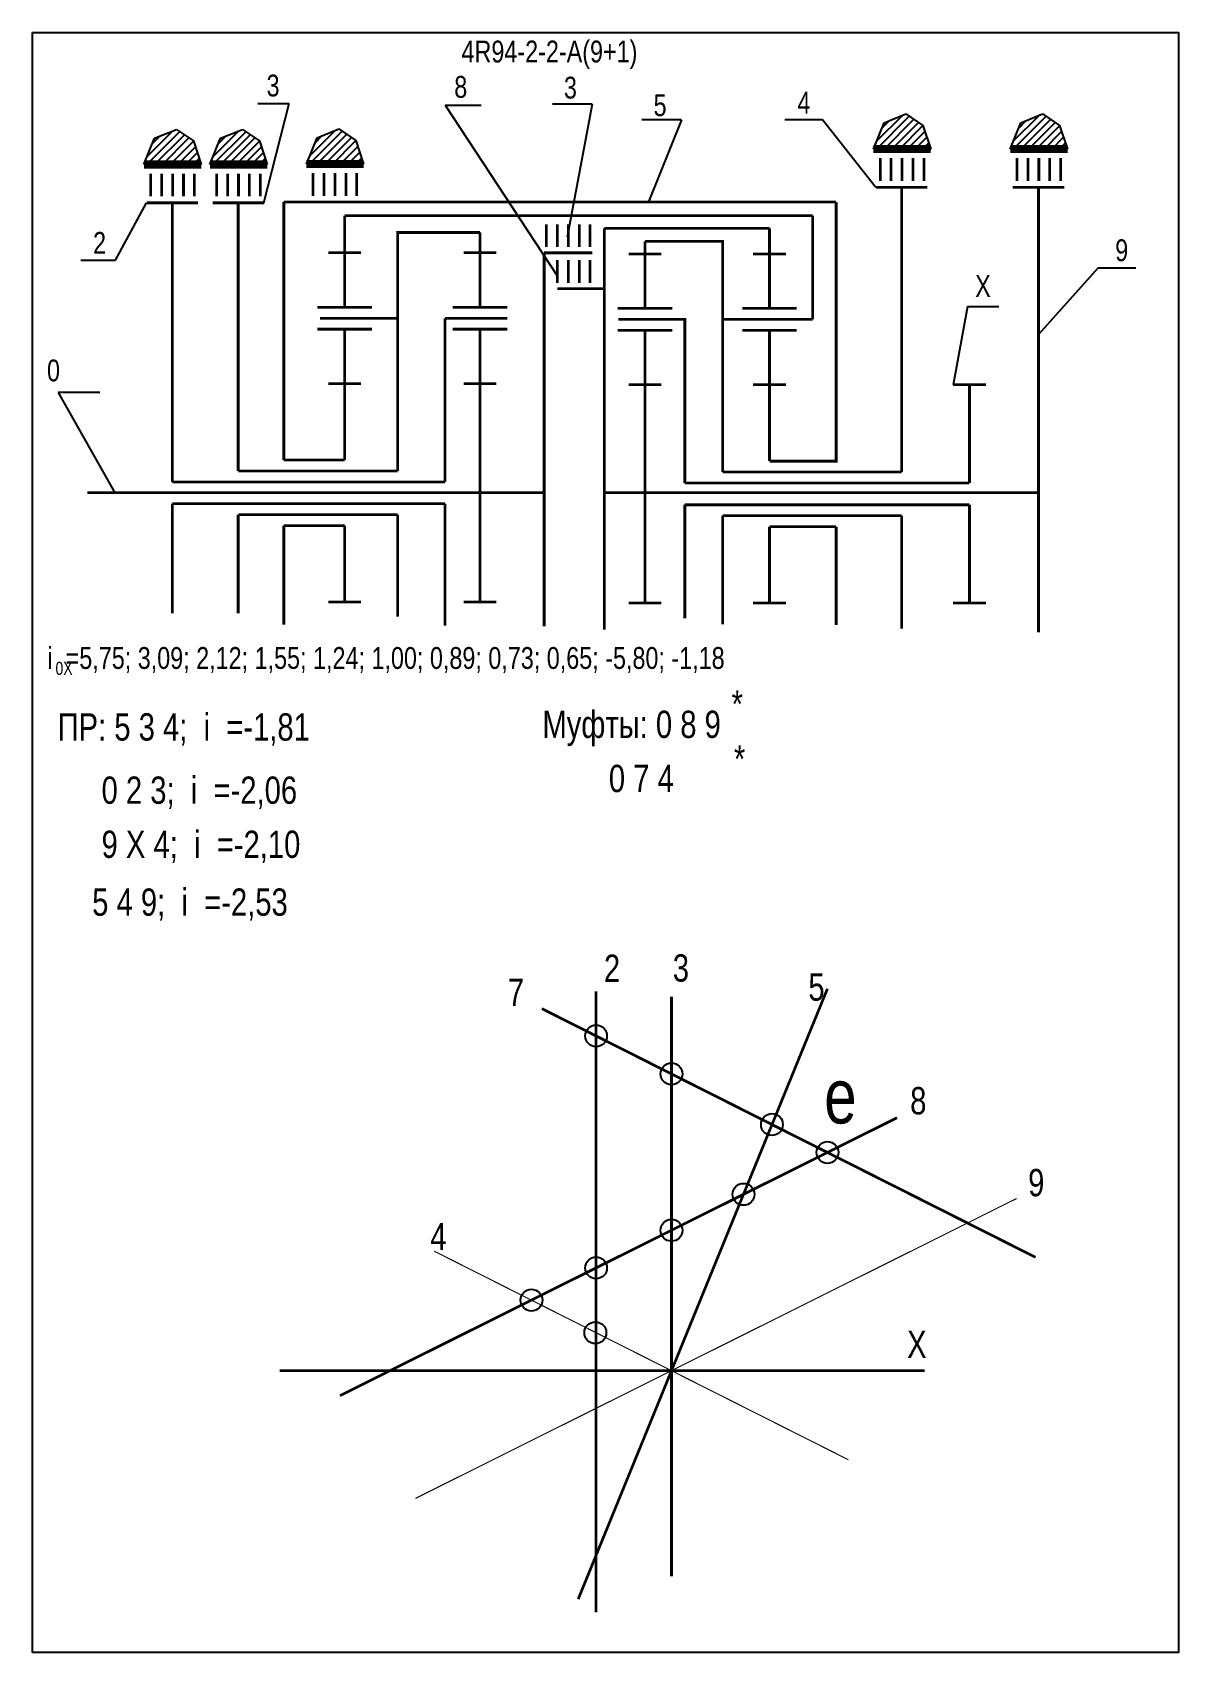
# Model space of a CAD drawing. Extents: x -352 to -142, y 153 to 450.
import ezdxf

# ---------------------------------------------------------------- set-up
doc = ezdxf.new("R2010")
doc.units = 0
doc.header["$LTSCALE"] = 15
doc.layers.get('DEFPOINTS').update_dxf_attribs({"linetype": 'CONTINUOUS'})
doc.layers.add('DIM', color=92, linetype='CONTINUOUS')
doc.layers.add('MAIN', color=5, linetype='CONTINUOUS')
doc.styles.add('AMK', font='amk.shx', dxfattribs={"width": 0.8})

msp = doc.modelspace()

# ---------------------------------------------------------------- hatches: boundary and pattern name
at = {"layer": 'DIM'}
h = msp.add_hatch(dxfattribs=at)
h.set_pattern_fill('_USER', color=0, angle=45, style=0, pattern_type=0)
h.set_pattern_definition([(45, (53.9092, 2.7853), (-0.7071068, 0.7071068), [])])
h.paths.add_polyline_path([(-196.39, 433.3), (-198.33, 428.48), (-187.83, 428.48), (-189.28, 432.81), (-192.4, 434.92)])
h = msp.add_hatch(dxfattribs=at)
h.set_pattern_fill('_USER', color=0, angle=45, style=0, pattern_type=0)
h.set_pattern_definition([(45, (78.9727, 2.7853), (-0.7071068, 0.7071068), [])])
h.paths.add_polyline_path([(-171.32, 433.3), (-173.27, 428.48), (-162.77, 428.48), (-164.22, 432.81), (-167.34, 434.92)])
h = msp.add_hatch(dxfattribs=at)
h.set_pattern_fill('_USER', color=0, angle=45, style=0, pattern_type=0)
h.set_pattern_definition([(45, (-79.7456, -0.0486), (-0.7071068, 0.7071068), [])])
h.paths.add_polyline_path([(-330.04, 430.47), (-331.99, 425.65), (-321.49, 425.65), (-322.94, 429.97), (-326.05, 432.09)])
h = msp.add_hatch(dxfattribs=at)
h.set_pattern_fill('_USER', color=0, angle=45, style=0, pattern_type=0)
h.set_pattern_definition([(45, (-67.6582, -0.0486), (-0.7071068, 0.7071068), [])])
h.paths.add_polyline_path([(-317.95, 430.47), (-319.9, 425.65), (-309.4, 425.65), (-310.85, 429.97), (-313.97, 432.09)])
h = msp.add_hatch(dxfattribs=at)
h.set_pattern_fill('_USER', color=0, angle=45, style=0, pattern_type=0)
h.set_pattern_definition([(45, (-49.9918, 0.0354), (-0.7071068, 0.7071068), [])])
h.paths.add_polyline_path([(-300.29, 430.55), (-302.23, 425.73), (-291.74, 425.73), (-293.18, 430.06), (-296.3, 432.17)])

# ---------------------------------------------------------------- linework, layer by layer
at = {"layer": 'DEFPOINTS', "const_width": 0.2}
for points in [[(-192.9, 237.55), (-259.09, 270.91)], [(-296.08, 199.97), (-194.02, 250.91)], [(-282.25, 181.13), (-172.12, 236.1)], [(-202.92, 188.21), (-278.84, 226.46)]]:
    msp.add_lwpolyline(points, dxfattribs=at)
at = {"layer": 'DEFPOINTS', "color": 0, "lineweight": 50, "const_width": 0.5}
msp.add_lwpolyline([(-307.11, 204.55), (-188.97, 204.55)], dxfattribs=at)
at = {"layer": 'DIM', "color": 0}
for p, q in [((-311.15, 436.84), (-305.41, 436.84)), ((-310.02, 418.63), (-305.41, 436.84)), ((-249.86, 436.7), (-257.12, 436.7)), ((-249.86, 436.7), (-254.48, 412.35)), ((-276.79, 436.5), (-270.22, 436.5)), ((-276.79, 436.5), (-256.25, 405.2)), ((-233.52, 433.86), (-240.78, 433.86)), ((-233.52, 433.86), (-239.56, 418.78)), ((-214.58, 433.89), (-207.65, 433.89)), ((-207.65, 433.89), (-197.87, 421.47)), ((-196.39, 433.3), (-192.4, 434.92)), ((-192.4, 434.92), (-189.28, 432.81)), ((-171.32, 433.3), (-167.34, 434.92)), ((-167.34, 434.92), (-164.22, 432.81)), ((-330.04, 430.47), (-326.05, 432.09)), ((-326.05, 432.09), (-322.94, 429.97)), ((-317.95, 430.47), (-313.97, 432.09)), ((-313.97, 432.09), (-310.85, 429.97)), ((-300.29, 430.55), (-296.3, 432.17)), ((-296.3, 432.17), (-293.18, 430.06)), ((-198.33, 428.48), (-196.39, 433.3)), ((-189.28, 432.81), (-187.83, 428.48)), ((-173.27, 428.48), (-171.32, 433.3)), ((-164.22, 432.81), (-162.77, 428.48)), ((-331.99, 425.65), (-330.04, 430.47)), ((-322.94, 429.97), (-321.49, 425.65)), ((-319.9, 425.65), (-317.95, 430.47)), ((-310.85, 429.97), (-309.4, 425.65)), ((-302.23, 425.73), (-300.29, 430.55)), ((-293.18, 430.06), (-291.74, 425.73)), ((-337.2, 408.12), (-331.52, 418.63)), ((-343.56, 408.12), (-337.2, 408.12)), ((-157.17, 406.73), (-168.1, 394.46)), ((-157.17, 406.73), (-150.26, 406.73)), ((-181.08, 399.65), (-183.74, 385.27)), ((-181.08, 399.65), (-175.36, 399.65)), ((-340.09, 383.83), (-347.69, 383.83)), ((-347.69, 383.83), (-337.33, 365.47))]:
    msp.add_line(p, q, dxfattribs=at)
at = {"layer": 'DIM', "color": 0, "const_width": 0.5}
for points in [[(-326.81, 418.63), (-326.81, 367.47)], [(-314.73, 418.63), (-314.73, 369.47)], [(-205.17, 418.78), (-306.37, 418.78)], [(-306.37, 418.78), (-306.37, 371.47)], [(-209.48, 371.27), (-205.17, 371.27), (-205.17, 418.78)], [(-193.16, 369.27), (-193.16, 421.47)], [(-168.1, 339.89), (-168.1, 421.47)], [(-295.2, 416.29), (-209.48, 416.29)], [(-209.48, 416.29), (-209.48, 397.27)], [(-290.2, 397.47), (-285.53, 397.47), (-285.53, 413.19), (-270.41, 413.19)], [(-217.38, 413.96), (-247.66, 413.96)], [(-247.66, 413.96), (-247.66, 340.36)], [(-240.2, 411.57), (-225.94, 411.57), (-225.94, 397.27)], [(-258.67, 409.46), (-258.67, 340.97)], [(-258.67, 409.46), (-249.84, 409.46)], [(-256.25, 402.9), (-247.66, 402.9)], [(-285.53, 397.47), (-285.53, 369.47)], [(-276.82, 397.47), (-276.82, 367.47)], [(-235.73, 397.27), (-232.9, 397.27), (-232.9, 367.27)], [(-225.94, 397.27), (-225.94, 369.27)], [(-295.2, 371.47), (-306.37, 371.47)], [(-217.38, 371.27), (-209.48, 371.27)], [(-285.53, 369.47), (-314.73, 369.47)], [(-225.94, 369.27), (-217.38, 369.27)], [(-217.38, 369.27), (-193.16, 369.27)], [(-342.38, 365.47), (-303.6, 365.47)], [(-276.82, 367.47), (-326.81, 367.47)], [(-303.6, 365.47), (-258.67, 365.47)], [(-247.66, 365.47), (-168.1, 365.47)], [(-232.9, 367.27), (-180.74, 367.27)], [(-276.82, 363.47), (-326.81, 363.47)], [(-326.81, 363.47), (-326.81, 343.39)], [(-276.82, 363.47), (-276.82, 341.13)], [(-232.9, 363.27), (-180.74, 363.27)], [(-232.9, 363.27), (-232.9, 342.44)], [(-285.53, 361.47), (-314.73, 361.47)], [(-314.73, 361.47), (-314.73, 343.39)], [(-295.2, 359.47), (-306.37, 359.47)], [(-306.37, 359.47), (-306.37, 341.3)], [(-285.53, 361.47), (-285.53, 342.74)], [(-225.94, 361.27), (-217.38, 361.27)], [(-225.94, 361.27), (-225.94, 341.35)], [(-217.38, 361.27), (-193.16, 361.27)], [(-217.38, 359.27), (-205.17, 359.27)], [(-205.17, 359.27), (-205.17, 341.22)], [(-193.16, 340.55), (-193.16, 361.27)], [(-206.77, 274.55), (-252.44, 162.65)], [(-249.16, 274.08), (-249.16, 160.24)], [(-235.34, 273.08), (-235.34, 166.87)], [(-259.09, 270.91), (-168.64, 225.33)], [(-194.02, 250.91), (-296.08, 199.97)]]:
    msp.add_lwpolyline(points, dxfattribs=at)
at = {"layer": 'DIM', "color": 0}
for centre in [(-249.16, 265.91), (-235.34, 258.94), (-216.93, 249.66), (-206.77, 244.55), (-222.15, 236.87), (-235.34, 230.28), (-249.16, 223.38), (-261, 217.48), (-249.29, 211.5)]:
    msp.add_circle(centre, 2, dxfattribs=at)
at = {"layer": 'MAIN'}
for points in [[(-352.43, 152.87), (-352.43, 449.87)], [(-352.43, 449.87), (-142.43, 449.87), (-142.43, 152.87), (-352.43, 152.87)]]:
    msp.add_lwpolyline(points, dxfattribs=at)
at = {"layer": 'MAIN', "color": 0}
for points, const_width in [([(-198.33, 428.48), (-187.83, 428.48)], 1.5), ([(-173.27, 428.48), (-162.77, 428.48)], 1.5), ([(-331.99, 425.65), (-321.49, 425.65)], 1.5), ([(-319.9, 425.65), (-309.4, 425.65)], 1.5), ([(-302.23, 425.73), (-291.74, 425.73)], 1.5), ([(-189.1, 426.83), (-189.1, 422.64)], 0.5), ([(-164.03, 426.83), (-164.03, 422.64)], 0.5), ([(-322.75, 424), (-322.75, 419.8)], 0.5), ([(-310.67, 424), (-310.67, 419.8)], 0.5), ([(-293, 424.08), (-293, 419.89)], 0.5), ([(-331.52, 418.63), (-322.11, 418.63)], 0.5), ([(-319.43, 418.63), (-310.02, 418.63)], 0.5), ([(-197.87, 421.47), (-188.45, 421.47)], 0.5), ([(-172.8, 421.47), (-163.39, 421.47)], 0.5), ([(-295.2, 409.47), (-295.2, 416.29)], 0.5), ([(-270.41, 409.47), (-270.41, 413.19)], 0.5), ([(-250.25, 414.71), (-250.25, 410.51)], 0.5), ([(-217.38, 399.27), (-217.38, 413.96)], 0.5), ([(-240.2, 409.27), (-240.2, 411.57)], 0.5), ([(-295.2, 409.47), (-298.2, 409.47)], 0.5), ([(-295.2, 399.47), (-295.2, 409.47)], 0.5), ([(-295.2, 409.47), (-292.2, 409.47)], 0.5), ([(-270.41, 409.47), (-273.41, 409.47)], 0.5), ([(-270.41, 399.47), (-270.41, 409.47)], 0.5), ([(-270.41, 409.47), (-267.41, 409.47)], 0.5), ([(-250.25, 408.15), (-250.25, 403.95)], 0.5), ([(-240.2, 409.27), (-243.2, 409.27)], 0.5), ([(-240.2, 399.27), (-240.2, 409.27)], 0.5), ([(-240.2, 409.27), (-237.2, 409.27)], 0.5), ([(-217.38, 409.27), (-220.38, 409.27)], 0.5), ([(-217.38, 409.27), (-214.38, 409.27)], 0.5), ([(-295.2, 395.47), (-300.2, 395.47)], 0.5), ([(-290.2, 397.47), (-299.74, 397.47)], 0.5), ([(-295.2, 385.47), (-295.2, 395.47), (-290.2, 395.47)], 0.5), ([(-265.43, 397.47), (-276.82, 397.47)], 0.5), ([(-270.41, 395.47), (-275.41, 395.47)], 0.5), ([(-270.41, 385.47), (-270.41, 395.47), (-265.41, 395.47)], 0.5), ([(-240.2, 395.27), (-245.2, 395.27)], 0.5), ([(-235.73, 397.27), (-245.08, 397.27)], 0.5), ([(-240.2, 385.27), (-240.2, 395.27), (-235.2, 395.27)], 0.5), ([(-209.48, 397.27), (-225.94, 397.27)], 0.5), ([(-217.38, 395.27), (-222.38, 395.27)], 0.5), ([(-217.38, 385.27), (-217.38, 395.27), (-212.38, 395.27)], 0.5), ([(-295.2, 385.47), (-298.2, 385.47)], 0.5), ([(-295.2, 371.47), (-295.2, 385.47)], 0.5), ([(-295.2, 385.47), (-292.2, 385.47)], 0.5), ([(-270.41, 385.47), (-273.41, 385.47)], 0.5), ([(-270.41, 365.47), (-270.41, 385.47)], 0.5), ([(-270.41, 385.47), (-267.41, 385.47)], 0.5), ([(-240.2, 385.27), (-243.2, 385.27)], 0.5), ([(-240.2, 365.47), (-240.2, 385.27)], 0.5), ([(-240.2, 385.27), (-237.2, 385.27)], 0.5), ([(-217.38, 385.27), (-220.38, 385.27)], 0.5), ([(-217.38, 371.27), (-217.38, 385.27)], 0.5), ([(-217.38, 385.27), (-214.38, 385.27)], 0.5), ([(-180.74, 385.27), (-183.74, 385.27)], 0.5), ([(-180.74, 367.27), (-180.74, 385.27)], 0.5), ([(-180.74, 385.27), (-177.74, 385.27)], 0.5), ([(-270.41, 365.47), (-270.41, 345.47)], 0.5), ([(-240.2, 365.47), (-240.2, 345.27)], 0.5), ([(-180.74, 363.27), (-180.74, 345.27)], 0.5), ([(-295.2, 359.47), (-295.2, 345.47)], 0.5), ([(-217.38, 359.27), (-217.38, 345.27)], 0.5), ([(-295.2, 345.47), (-298.2, 345.47)], 0.5), ([(-295.2, 345.47), (-292.2, 345.47)], 0.5), ([(-270.41, 345.47), (-273.41, 345.47)], 0.5), ([(-270.41, 345.47), (-267.41, 345.47)], 0.5), ([(-240.2, 345.27), (-243.2, 345.27)], 0.5), ([(-240.2, 345.27), (-237.2, 345.27)], 0.5), ([(-217.38, 345.27), (-220.38, 345.27)], 0.5), ([(-217.38, 345.27), (-214.38, 345.27)], 0.5), ([(-180.74, 345.27), (-183.74, 345.27)], 0.5), ([(-180.74, 345.27), (-177.74, 345.27)], 0.5)]:
    msp.add_lwpolyline(points, dxfattribs=dict(at, const_width=const_width))
for points in [[(-197.1, 426.83, 0.5, 0.5, 0), (-197.1, 422.64, 0.5, 0.5, 0)], [(-195.1, 426.83, 0.5, 0.5, 0), (-195.1, 422.64, 0.5, 0.5, 0)], [(-193.1, 426.83, 0.5, 0.5, 0), (-193.1, 422.64, 0.5, 0.5, 0)], [(-191.1, 426.83, 0.5, 0.5, 0), (-191.1, 422.64, 0.5, 0.5, 0)], [(-172.03, 426.83, 0.5, 0.5, 0), (-172.03, 422.64, 0.5, 0.5, 0)], [(-170.03, 426.83, 0.5, 0.5, 0), (-170.03, 422.64, 0.5, 0.5, 0)], [(-168.03, 426.83, 0.5, 0.5, 0), (-168.03, 422.64, 0.5, 0.5, 0)], [(-166.03, 426.83, 0.5, 0.5, 0), (-166.03, 422.64, 0.5, 0.5, 0)], [(-330.75, 424, 0.5, 0.5, 0), (-330.75, 419.8, 0.5, 0.5, 0)], [(-328.75, 424, 0.5, 0.5, 0), (-328.75, 419.8, 0.5, 0.5, 0)], [(-326.75, 424, 0.5, 0.5, 0), (-326.75, 419.8, 0.5, 0.5, 0)], [(-324.75, 424, 0.5, 0.5, 0), (-324.75, 419.8, 0.5, 0.5, 0)], [(-318.67, 424, 0.5, 0.5, 0), (-318.67, 419.8, 0.5, 0.5, 0)], [(-316.67, 424, 0.5, 0.5, 0), (-316.67, 419.8, 0.5, 0.5, 0)], [(-314.67, 424, 0.5, 0.5, 0), (-314.67, 419.8, 0.5, 0.5, 0)], [(-312.67, 424, 0.5, 0.5, 0), (-312.67, 419.8, 0.5, 0.5, 0)], [(-301, 424.08, 0.5, 0.5, 0), (-301, 419.89, 0.5, 0.5, 0)], [(-299, 424.08, 0.5, 0.5, 0), (-299, 419.89, 0.5, 0.5, 0)], [(-297, 424.08, 0.5, 0.5, 0), (-297, 419.89, 0.5, 0.5, 0)], [(-295, 424.08, 0.5, 0.5, 0), (-295, 419.89, 0.5, 0.5, 0)], [(-258.25, 414.71, 0.5, 0.5, 0), (-258.25, 410.51, 0.5, 0.5, 0)], [(-256.25, 414.71, 0.5, 0.5, 0), (-256.25, 410.51, 0.5, 0.5, 0)], [(-254.25, 414.71, 0.5, 0.5, 0), (-254.25, 410.51, 0.5, 0.5, 0)], [(-252.25, 414.71, 0.5, 0.5, 0), (-252.25, 410.51, 0.5, 0.5, 0)], [(-256.25, 408.15, 0.5, 0.5, 0), (-256.25, 403.95, 0.5, 0.5, 0)], [(-254.25, 408.15, 0.5, 0.5, 0), (-254.25, 403.95, 0.5, 0.5, 0)], [(-252.25, 408.15, 0.5, 0.5, 0), (-252.25, 403.95, 0.5, 0.5, 0)], [(-290.2, 399.47, 0.5, 0.5, 0), (-300.2, 399.47, 0.5, 0.5, 0)], [(-265.41, 399.47, 0.5, 0.5, 0), (-275.41, 399.47, 0.5, 0.5, 0)], [(-235.2, 399.27, 0.5, 0.5, 0), (-245.2, 399.27, 0.5, 0.5, 0)], [(-212.38, 399.27, 0.5, 0.5, 0), (-222.38, 399.27, 0.5, 0.5, 0)]]:
    msp.add_lwpolyline(points, format="xyseb", dxfattribs=at)

# ---------------------------------------------------------------- texts
at = {"layer": 'DIM', "color": 0, "style": 'AMK', "width": 0.8}
for s, height, p in [('4R94-2-2-A(9+1)', 4, (-273.81, 444.36)), ('3', 4, (-309.53, 438.13)), ('8', 4, (-275.14, 437.88)), ('3', 4, (-255.05, 437.74)), ('5', 4, (-238.62, 434.52)), ('4', 4, (-212.27, 435)), ('2', 4, (-341.32, 409.28)), ('9', 4, (-154.04, 407.93)), ('X', 4, (-179.7, 401.37)), ('0', 4, (-349.76, 385.9)), ('i  =5,75; 3,09; 2,12; 1,55; 1,24; 1,00; 0,89; 0,73; 0,65; -5,80; -1,18 ', 4, (-349.67, 333.19)), ('0X', 2.4, (-348.2, 332.09)), ('*', 5, (-224.33, 324.26)), (' ПР: 5 3 4;  i  =-1,81', 5, (-349.3, 320.05)), ('Муфты: 0 8 9', 5, (-258.99, 320.53)), ('*', 5, (-223.9, 314.18)), ('       0 7 4', 5, (-257.22, 310.61)), ('    0 2 3;  i  =-2,06', 5, (-345.71, 308.46)), ('    9 X 4;  i  =-2,10', 5, (-345.71, 298.54)), ('     5 4 9;  i  =-2,53', 5, (-348.91, 287.94)), ('2', 5, (-247.71, 275.82)), ('3', 5, (-235.1, 275.87)), ('7', 5, (-265.34, 271.39)), ('5', 5, (-210.26, 272.37)), ('e', 10, (-207.36, 249.87)), ('8', 5, (-191.61, 251.53)), ('9', 5, (-169.99, 236.52)), ('4', 5, (-279.53, 226.64)), ('X', 5, (-192.17, 206.87))]:
    msp.add_text(s, height=height, dxfattribs=at).set_placement(p)

doc.saveas('drawing.dxf')
